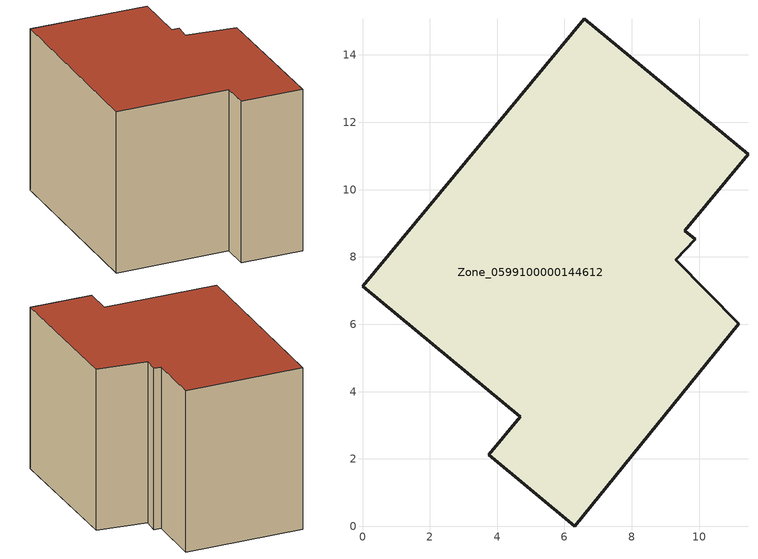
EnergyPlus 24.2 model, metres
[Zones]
Zone_0599100000144612
 floor ground (C_G): 0,7.13 6.58,15.08 11.45,11.05 9.57,8.78 9.88,8.53 9.31,7.91 11.18,6.01 6.31,0 3.75,2.12 4.68,3.26 z0
 wall outside (C_F): 6.58,15.08 0,7.13 4.68,3.26 3.75,2.12 6.31,0 11.18,6.01 9.31,7.91 9.88,8.53 9.57,8.78 11.45,11.05 6.58,15.08 z0:8.83
 roof outside (C_R): 6.31,0 11.18,6.01 9.31,7.91 9.88,8.53 9.57,8.78 11.45,11.05 6.58,15.08 0,7.13 4.68,3.26 3.75,2.12 z8.83
[BUILDING]
Pand.0599100000144612: North Axis=0; Terrain=City; Loads Convergence Tolerance Value=0.04; Temperature Convergence Tolerance Value=0.4; Solar Distribution=FullExterior; Maximum Number of Warmup Days=25; Minimum Number of Warmup Days=1
[Site:Location]
Rotterdam.The.Hague.AP_ZH_NLD Design_Conditions: Latitude=51.96; Longitude=4.45; Time Zone=1; Elevation=-4.5
[SITE:GROUNDTEMPERATURE:BUILDINGSURFACE]
18, 18, 18, 18, 18, 18, 18, 18, 18, 18, 18, 18
[MATERIAL] Thermal Absorptance=0.9; Solar Absorptance=0.7; Visible Absorptance=0.7
Name | Roughness | Thickness | Conductivity | Density | Specific Heat
G.TC.1946-1964 | MediumSmooth | 0.15 | 1 | 540 | 1210
F.TC.1946-1964 | Rough | 0.3 | 0.857143 | 1920 | 840
R.TC.1946-1964 | MediumRough | 0.2 | 0.235294 | 1500 | 1000
[CONSTRUCTION]
C_G: G.TC.1946-1964
C_F: F.TC.1946-1964
C_R: R.TC.1946-1964
[ZONE]
Zone_0599100000144612: Type=1; Multiplier=1; Ceiling Height=Autocalculate; Volume=Autocalculate; Floor Area=autocalculate; Part of Total Floor Area=Yes
[ZONEINFILTRATION:DESIGNFLOWRATE]
Infil_Zone_0599100000144612: Zone or ZoneList or Space or SpaceList=Zone_0599100000144612; Schedule=AlwaysOn; Design Flow Rate Calculation Method=Flow/Area; Flow Rate per Floor Area=0.003; Constant Term Coefficient=1; Temperature Term Coefficient=0; Velocity Term Coefficient=0; Velocity Squared Term Coefficient=0
[HVACTEMPLATE:ZONE:IDEALLOADSAIRSYSTEM]
Zone_0599100000144612: Maximum Heating Supply Air Temperature=50; Minimum Cooling Supply Air Temperature=13; Maximum Heating Supply Air Humidity Ratio=0.0156; Minimum Cooling Supply Air Humidity Ratio=0.0077; Heating Limit=NoLimit; Cooling Limit=NoLimit; Dehumidification Control Type=ConstantSensibleHeatRatio; Cooling Sensible Heat Ratio=0.7; Dehumidification Setpoint=60; Humidification Control Type=None; Humidification Setpoint=30; Outdoor Air Method=None; Outdoor Air Flow Rate per Person=0.00944; Outdoor Air Flow Rate per Zone Floor Area=0; Outdoor Air Flow Rate per Zone=0; Demand Controlled Ventilation Type=None; Outdoor Air Economizer Type=NoEconomizer; Heat Recovery Type=None; Sensible Heat Recovery Effectiveness=0.7; Latent Heat Recovery Effectiveness=0.65
[ZONECONTROL:THERMOSTAT]
ThermostatControl_Zone_0599100000144612: Zone or ZoneList=Zone_0599100000144612; Control Type Schedule=DualSetpointControlType; Control 1=Thermostat_Zone_0599100000144612; Temperature Difference Between Cutout And Setpoint=0
[THERMOSTATSETPOINT:DUALSETPOINT]
Thermostat_Zone_0599100000144612: Heating Setpoint Temperature Schedule=HeatingSetpoint_Zone_0599100000144612; Cooling Setpoint Temperature Schedule=CoolingSetpoint_Zone_0599100000144612
[SCHEDULE:COMPACT]
HeatingSetpoint_Zone_0599100000144612: Through: 12/31, For: AllDays, Until: 24:00, 21
CoolingSetpoint_Zone_0599100000144612: Through: 12/31, For: AllDays, Until: 24:00, 24
DualSetpointControlType: Through: 12/31, For: AllDays, Until: 24:00, 4
AlwaysOn: Through: 12/31, For: AllDays, Until: 24:00, 1
